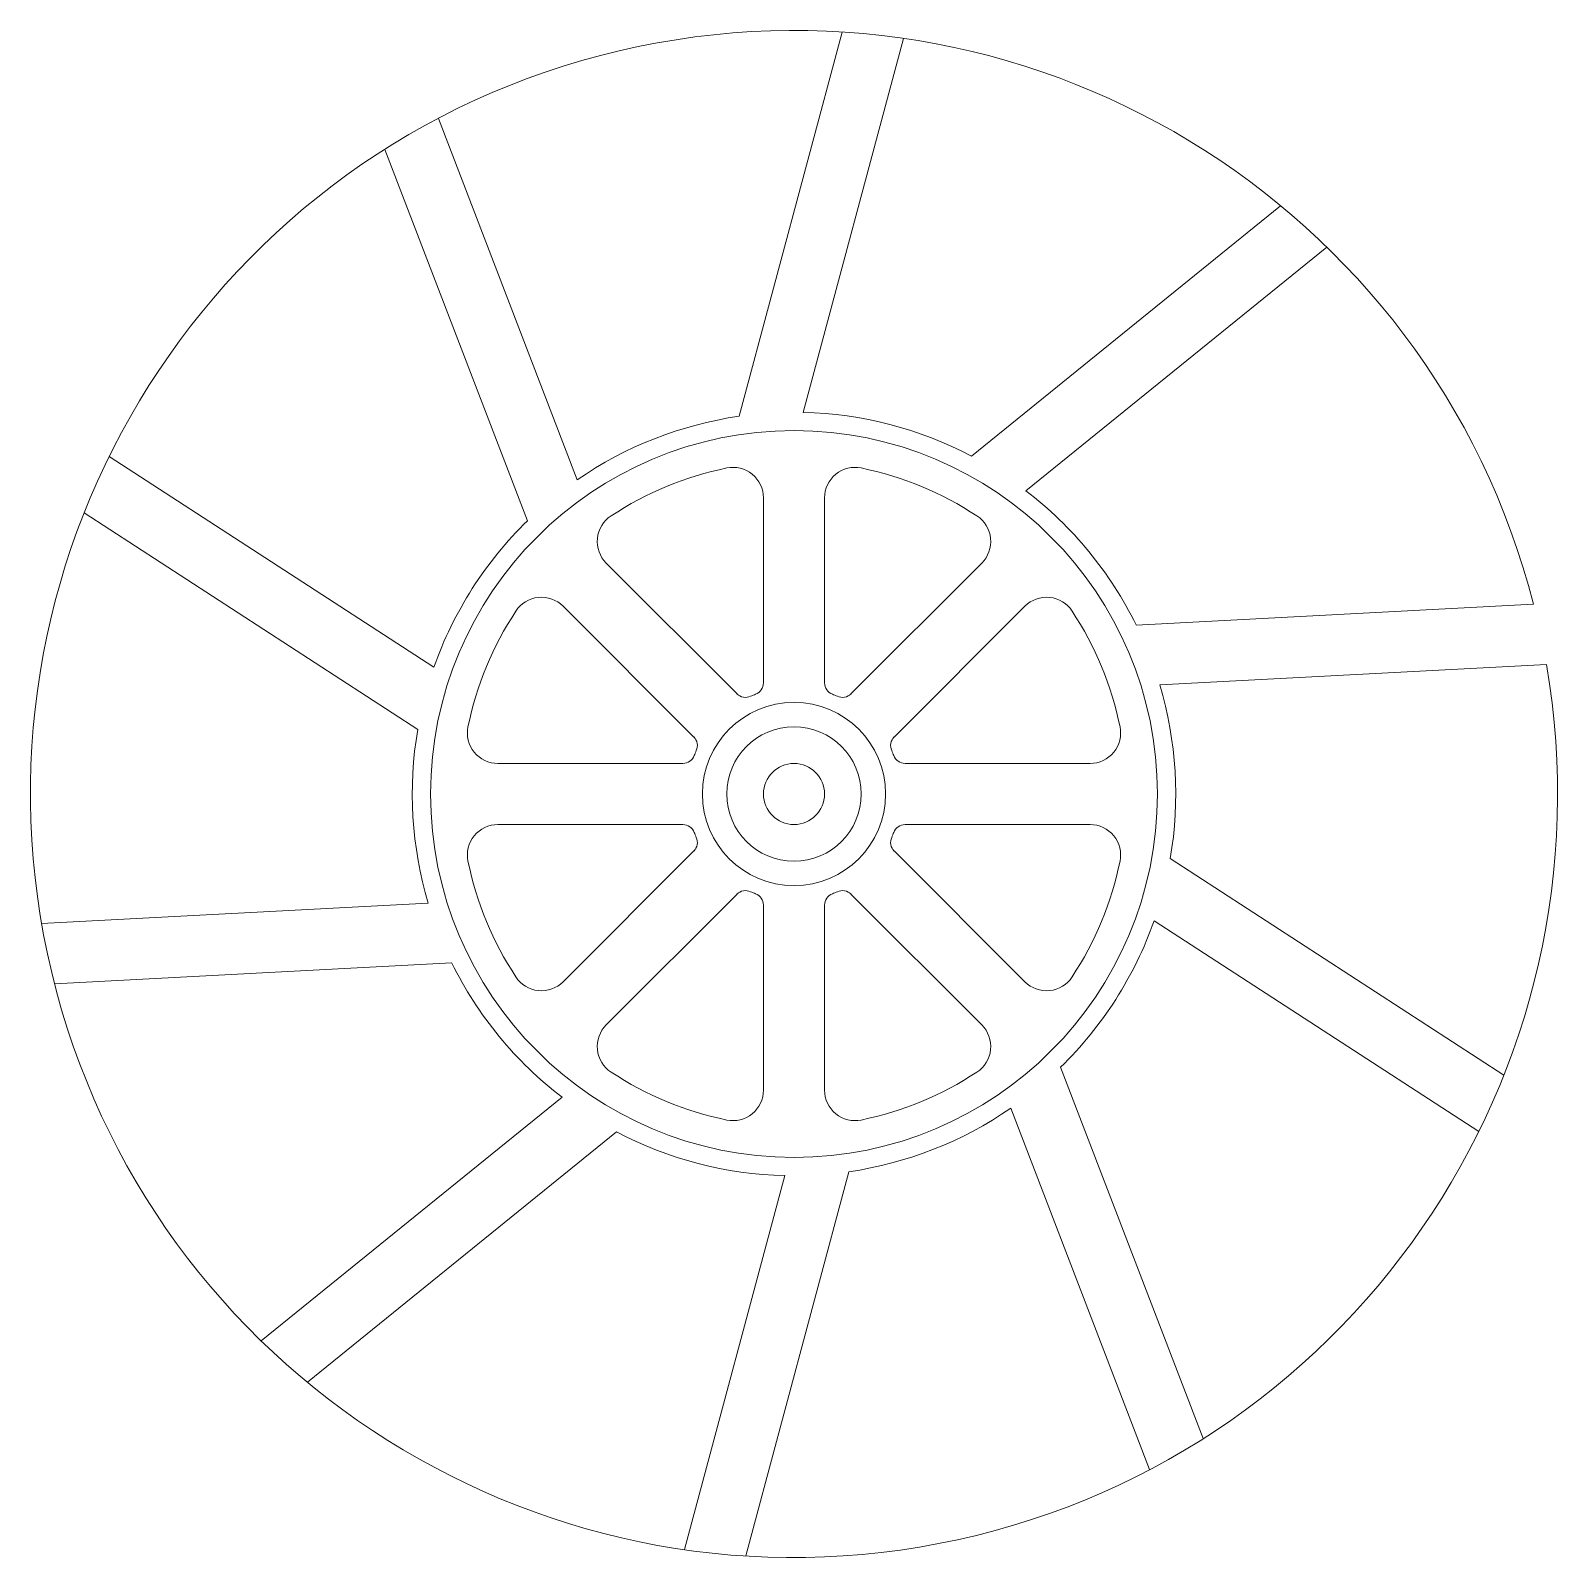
# Model space of a CAD drawing. Header units: millimetres. Extents: x -125 to 125, y -125 to 125.
import ezdxf

# ---------------------------------------------------------------- set-up
doc = ezdxf.new("R2010")
doc.units = ezdxf.units.MM

msp = doc.modelspace()

# ---------------------------------------------------------------- linework, layer by layer
at = {"color": 7, "linetype": 'Continuous', "lineweight": 15}
for p, q in [((-9, 61.85), (7.86, 124.75)), ((17.93, 123.71), (1.52, 62.48)), ((-58.21, 110.62), (-35.49, 51.44)), ((-43.63, 44.75), (-66.97, 105.54)), ((29.07, 55.33), (79.68, 96.31)), ((87.22, 89.54), (37.96, 49.65)), ((-112.11, 55.28), (-58.95, 20.76)), ((-5, 48.48), (-5, 18.2)), ((5, 18.2), (5, 48.48)), ((-61.6, 10.55), (-116.22, 46.02)), ((-9.33, 16.41), (-30.74, 37.82)), ((30.74, 37.82), (9.33, 16.41)), ((-37.82, 30.74), (-16.41, 9.33)), ((16.41, 9.33), (37.82, 30.74)), ((56.04, 27.67), (121.07, 31.08)), ((123.19, 21.18), (59.89, 17.86)), ((-18.2, 5), (-48.48, 5)), ((48.48, 5), (18.2, 5)), ((-48.48, -5), (-18.2, -5)), ((18.2, -5), (48.48, -5)), ((-16.41, -9.33), (-37.82, -30.74)), ((37.82, -30.74), (16.41, -9.33)), ((61.6, -10.55), (116.22, -46.02)), ((-30.74, -37.82), (-9.33, -16.41)), ((9.33, -16.41), (30.74, -37.82)), ((-123.19, -21.18), (-59.89, -17.86)), ((-5, -18.2), (-5, -48.48)), ((5, -48.48), (5, -18.2)), ((112.11, -55.28), (58.95, -20.76)), ((-56.04, -27.67), (-121.07, -31.08)), ((43.63, -44.75), (66.97, -105.54)), ((-87.22, -89.54), (-37.96, -49.65)), ((58.21, -110.62), (35.49, -51.44)), ((-29.07, -55.33), (-79.68, -96.31)), ((-17.93, -123.71), (-1.52, -62.48)), ((9, -61.85), (-7.86, -124.75))]:
    msp.add_line(p, q, dxfattribs=at)
for radius in [59.5, 15, 11, 5]:
    msp.add_circle((0, 0), radius, dxfattribs=at)
for centre, radius, start, end in [((0, 0), 125, 14.3971, 9.754), ((0, 0), 62.5, 98.2794, 124.6043), ((0, 0), 62.5, 62.2794, 88.6043), ((0, 0), 54.5, 101.6551, 123.3449), ((-10, 48.48), 5, 0, 101.6551), ((10, 48.48), 5, 78.3449, 180), ((0, 0), 54.5, 56.6551, 78.3449), ((0, 0), 62.5, 26.2794, 52.6043), ((-27.21, 41.35), 5, 123.3449, 225), ((27.21, 41.35), 5, 315, 56.6551), ((0, 0), 62.5, 134.2794, 160.6043), ((-41.35, 27.21), 5, 45, 146.6551), ((41.35, 27.21), 5, 33.3449, 135), ((0, 0), 54.5, 146.6551, 168.3449), ((0, 0), 54.5, 11.6551, 33.3449), ((-7, 18.2), 2, 291.0372, 0), ((7, 18.2), 2, 180, 248.9628), ((0, 0), 62.5, 350.2794, 16.6043), ((-7.92, 17.82), 2, 225, 293.9628), ((0, 0), 17.5, 111.0372, 113.9628), ((0, 0), 17.5, 66.0372, 68.9628), ((7.92, 17.82), 2, 246.0372, 315), ((0, 0), 62.5, 170.2794, 196.6043), ((-48.48, 10), 5, 168.3449, 270), ((48.48, 10), 5, 270, 11.6551), ((-17.82, 7.92), 2, 336.0372, 45), ((17.82, 7.92), 2, 135, 203.9628), ((-18.2, 7), 2, 270, 338.9628), ((0, 0), 17.5, 156.0372, 158.9628), ((0, 0), 17.5, 21.0372, 23.9628), ((18.2, 7), 2, 201.0372, 270), ((-48.48, -10), 5, 90, 191.6551), ((-18.2, -7), 2, 21.0372, 90), ((18.2, -7), 2, 90, 158.9628), ((48.48, -10), 5, 348.3449, 90), ((-17.82, -7.92), 2, 315, 23.9628), ((0, 0), 17.5, 201.0372, 203.9628), ((17.82, -7.92), 2, 156.0372, 225), ((0, 0), 17.5, 336.0372, 338.9628), ((0, 0), 54.5, 191.6551, 213.3449), ((0, 0), 54.5, 326.6551, 348.3449), ((-7.92, -17.82), 2, 66.0372, 135), ((0, 0), 17.5, 246.0372, 248.9628), ((-7, -18.2), 2, 0, 68.9628), ((7, -18.2), 2, 111.0372, 180), ((0, 0), 17.5, 291.0372, 293.9628), ((7.92, -17.82), 2, 45, 113.9628), ((0, 0), 62.5, 314.2794, 340.6043), ((0, 0), 62.5, 206.2794, 232.6043), ((-41.35, -27.21), 5, 213.3449, 315), ((41.35, -27.21), 5, 225, 326.6551), ((-27.21, -41.35), 5, 135, 236.6551), ((27.21, -41.35), 5, 303.3449, 45), ((0, 0), 54.5, 236.6551, 258.3449), ((0, 0), 54.5, 281.6551, 303.3449), ((-10, -48.48), 5, 258.3449, 0), ((10, -48.48), 5, 180, 281.6551), ((0, 0), 62.5, 278.2794, 304.6043), ((0, 0), 62.5, 242.2794, 268.6043)]:
    msp.add_arc(centre, radius, start, end, dxfattribs=at)

doc.saveas('drawing.dxf')
